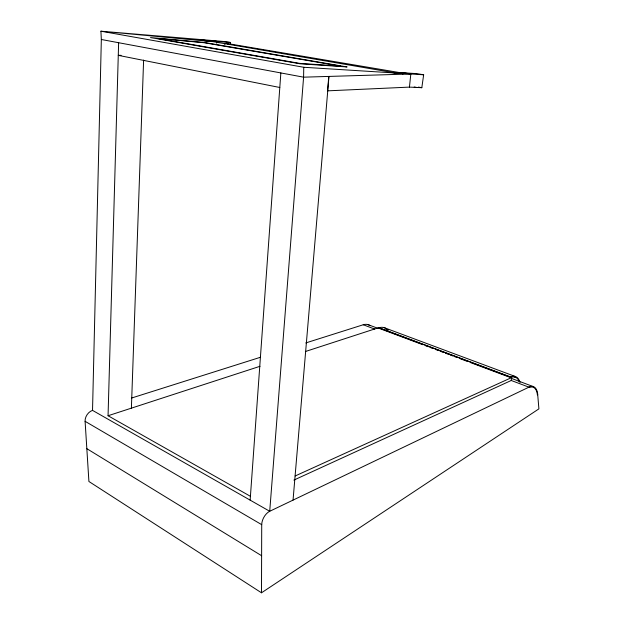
<?xml version="1.0" encoding="UTF-8"?>
<svg xmlns="http://www.w3.org/2000/svg" width="624" height="624" viewBox="0 0 624 624"><rect width="100%" height="100%" fill="white"/><g stroke="black" fill="none" stroke-linecap="round" stroke-linejoin="round"><path stroke-width="0.94" d="M261.495 592.8L261.721 524.667A10.53 5.936 -61.6 0 1 269.716 511.282L303.592 77.173L303.755 67.275L100.924 31.2L101.338 39.499L92.531 410.381A8.915 6.318 -56.3 0 0 85.098 421.317L88.912 481.486L261.495 592.8L538.902 408.868L537.599 393.37A23.158 10.124 -69.8 0 0 530.018 386.654L269.716 511.282L92.531 410.381M250.419 496.306L108.061 415.74L118.63 42.721M131.391 408.151L143.614 60.083M402.854 74.225L402.886 73.484L403.946 72.829L416.809 73.64L423.657 74.786L421.816 87.703L409.438 87.11L327.553 90.847L328.778 76.424M216.645 43.196L216.746 41.317L209.032 40.459M250.146 500.136L280.847 72.938M386.552 328.895A23.54 13.221 -69 0 0 380.203 327.452L379.064 327.74L379.018 328.302L422.822 344.713M293.046 500.097L328.973 76.417M409.438 87.11L410.834 73.983L403.946 72.829L395.944 73.047L390.148 72.415M520.018 382.543A25.99 11.77 -69.7 0 0 511.563 376.529L510.502 376.919L510.432 377.536L511.438 377.153A25.319 11.466 -69.7 0 1 519.191 381.529M529.199 386.974L529.113 387.598L529.893 387.286A22.487 9.828 -69.8 0 1 537.256 393.799L537.389 394.906L537.74 394.524M293.881 480.09L511.235 380.484L511.664 377.567L378.511 327.733L305.393 351.523M295.152 475.979L511.664 377.567M108.061 415.74L260.044 366.28M131.555 398.042L260.372 357.295M305.783 342.935L363.238 324.761A20.452 11.747 -68.9 0 1 370.165 325.72M211.77 40.482L208.377 41.254L100.924 31.2L225.35 41.621L230.318 42.448L230.334 44.281M410.834 73.983L303.592 77.173L101.338 39.499M121.111 55.333L118.271 55.349L279.802 87.493M303.755 67.275L423.657 74.786M230.318 42.448L204.594 40.817M226.606 43.407L403.642 73.273M397.667 73.343L200.795 39.562M418.408 87.103L421.816 87.703M414.18 87.017L416.738 87.469M384.244 327.67L515.237 376.475M385.858 328.918L388.588 329.932M513.201 376.428L515.018 377.107M379.064 327.74L510.502 376.919M425.56 345.735L428.298 346.765M430.123 347.451L432.861 348.473M435.599 349.502L438.337 350.524M440.162 351.211L442.9 352.232M445.637 353.262L448.375 354.284M450.2 354.97L452.938 355.992M454.763 356.678L456.589 357.365M460.239 358.73L467.54 361.468M470.278 362.489L509.519 377.192M368.105 324.652L378.136 328.411M511.306 378.347L533.2 386.552M363.238 324.761L374.704 329.074M511.235 380.484L528.848 387.114M85.098 421.317L261.721 524.667M86.837 448.679L261.612 555.719M224.585 44.312A3.728 2.699 -83.3 0 1 227.9 44.039M340.478 66.113L299.598 63.367L156.959 38.384L204.04 42.713L340.478 66.113M346.913 66.924L300.05 63.796L150.517 37.557L204.563 42.533L346.913 66.924"/></g></svg>
